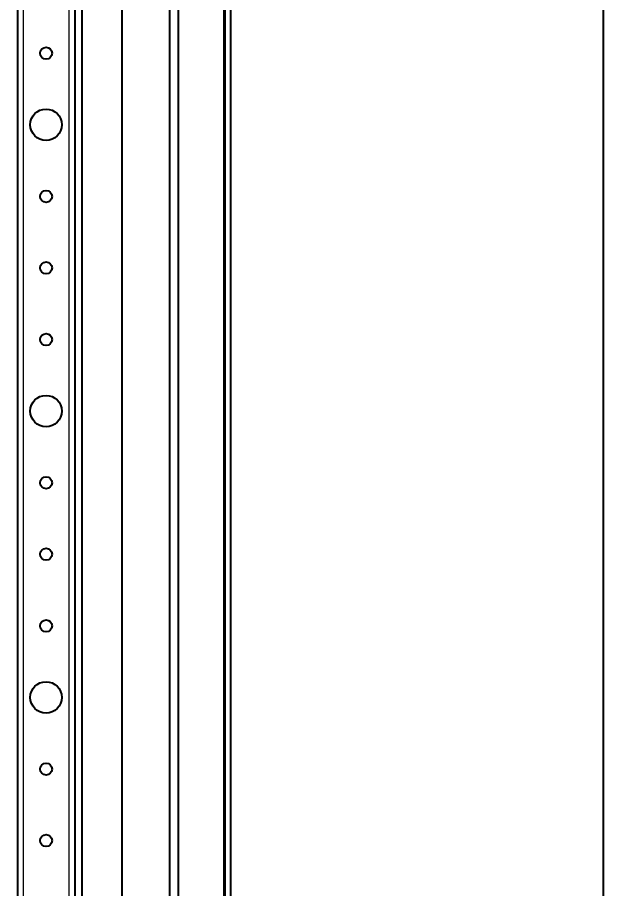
# Model space of a CAD drawing. Header units: millimetres. Extents: x -847 to 1903, y -1228 to 1043.
# Drawn here: x 1697.2 to 1903.3, y -779.6 to -475.4 of the extents above; entities that cross this region are included whole.
import ezdxf

# ---------------------------------------------------------------- set-up
doc = ezdxf.new("R2010")
doc.units = ezdxf.units.MM
doc.layers.add('FORMAT', color=7, linetype='Continuous')
doc.styles.add('SLDTEXTSTYLE0', font='TXT', dxfattribs={"width": 0.75})
doc.dimstyles.new('SLDDIMSTYLE0', dxfattribs={"dimtxt": 20, "dimasz": 10, "dimexe": 0, "dimexo": 0.0625, "dimgap": 5, "dimtad": 2, "dimdec": 1, "dimrnd": 1e-09, "dimzin": 12, "dimdsep": 46, "dimtxsty": 'SLDTEXTSTYLE0', "dimsah": 1, "dimcen": 0.09, "dimadec": 0, "dimazin": 3, "dimtfac": 1, "dimtofl": 0, "dimtmove": 0, "dimatfit": 3, "dimfxl": 0, "dimfrac": 2, "dimtolj": 1, "dimtzin": 12, "dimarcsym": 0})

# ---------------------------------------------------------------- blocks, each defined once
blk = doc.blocks.new('_D_5')
at = {"layer": 'FORMAT'}
for p, q in [((1763.72, 753.1), (1902.71, 753.1)), ((1901.71, 753.1), (1901.71, -978.9)), ((1763.72, -978.9), (1902.71, -978.9))]:
    blk.add_line(p, q, dxfattribs=at)
for points in [[(1901.71, 753.1), (1900.17, 743.1), (1903.25, 743.1)], [(1901.71, -978.9), (1903.25, -968.9), (1900.17, -968.9)]]:
    blk.add_solid(points, dxfattribs=at)
at = {"layer": 'FORMAT', "insert": (1875.93, -142.46), "char_height": 20, "attachment_point": 1, "rotation": 90, "style": 'SLDTEXTSTYLE0'}
blk.add_mtext('1732', dxfattribs=at)

msp = doc.modelspace()

# ---------------------------------------------------------------- linework, layer by layer
at = {"color": 7, "linetype": 'Continuous', "lineweight": 25}
for p, q in [((1769.71, -1090.4), (1769.71, 864.6)), ((1771.71, -1090.4), (1771.71, 864.6)), ((1719.71, 831.6), (1719.71, -1057.4)), ((1697.21, 804.6), (1697.21, -1030.4)), ((1717.21, 804.6), (1717.21, -1030.4)), ((1733.71, -438.08), (1733.71, -957.9)), ((1750.41, -946.9), (1750.41, -438.4)), ((1753.41, -946.9), (1753.41, -438.4))]:
    msp.add_line(p, q, dxfattribs=at)
at = {"color": 8, "linetype": 'Continuous', "lineweight": 18}
for p, q in [((1769.11, 862), (1769.11, -1087.8)), ((1699.21, 804.6), (1699.21, -1030.4)), ((1715.21, 804.6), (1715.21, -1030.4))]:
    msp.add_line(p, q, dxfattribs=at)
at = {"color": 7, "linetype": 'Continuous', "lineweight": 25}
for centre, radius in [((1707.21, -487.9), 2.1), ((1707.21, -512.9), 5.5), ((1707.21, -537.9), 2.1), ((1707.21, -562.9), 2.1), ((1707.21, -587.9), 2.1), ((1707.21, -612.9), 5.5), ((1707.21, -637.9), 2.1), ((1707.21, -662.9), 2.1), ((1707.21, -687.9), 2.1), ((1707.21, -712.9), 5.5), ((1707.21, -737.9), 2.1), ((1707.21, -762.9), 2.1)]:
    msp.add_circle(centre, radius, dxfattribs=at)

# ---------------------------------------------------------------- dimensions: what is measured, and where the dimension line sits
at = {"layer": 'FORMAT'}
dim = msp.add_linear_dim(base=(1901.71, -978.9), p1=(1763.71, 753.1), p2=(1763.71, -978.9), angle=90, dimstyle='SLDDIMSTYLE0', dxfattribs=at)
dim.commit()
dim.dimension.update_dxf_attribs({"geometry": '_D_5', "text_midpoint": (1901.71, -112.9), "dimtype": 160})

doc.saveas('drawing.dxf')
